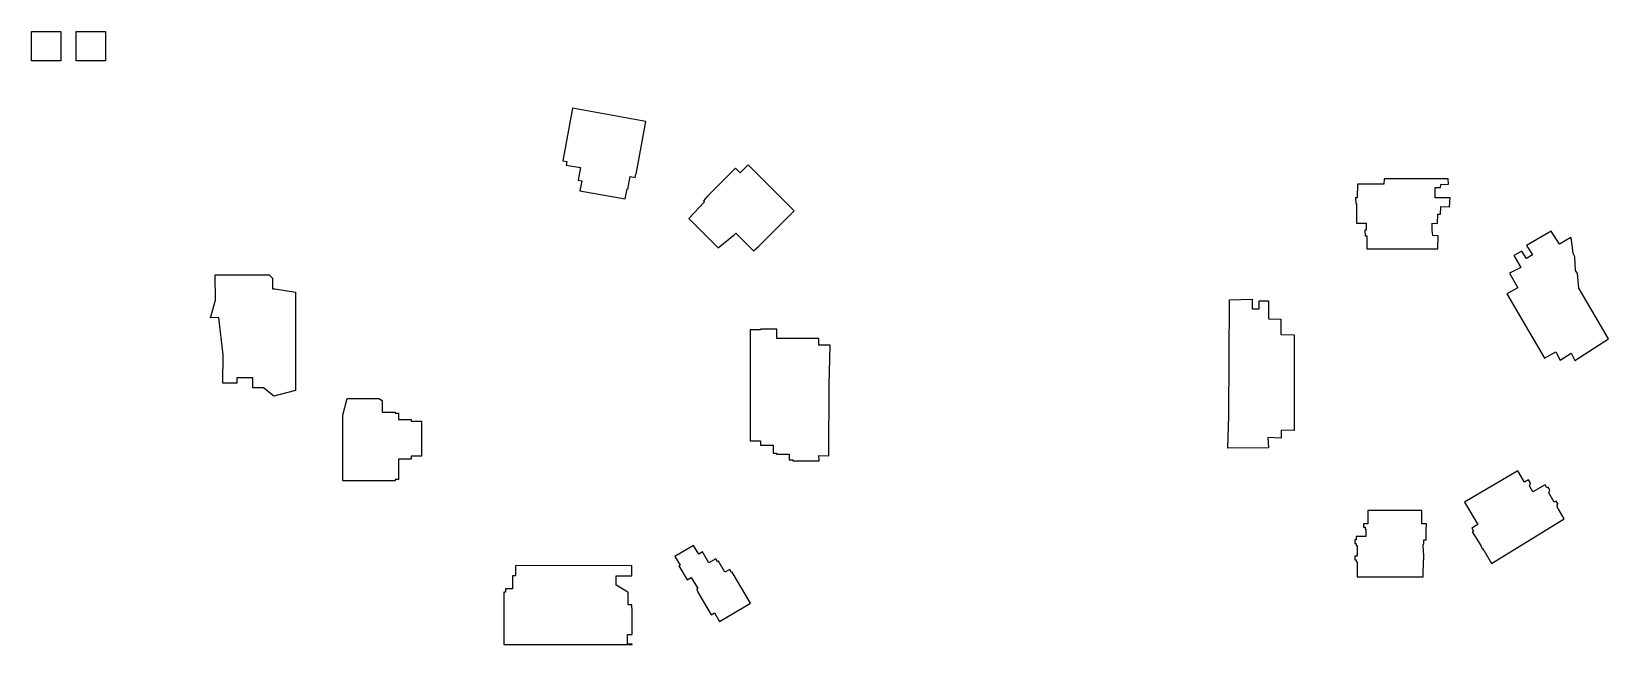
# Model space of a CAD drawing. Header units: inches. Extents: x 6 to 536168, y -111448 to 97000.
import ezdxf

# ---------------------------------------------------------------- set-up
doc = ezdxf.new("R2010")
doc.units = ezdxf.units.IN
doc.header["$MEASUREMENT"] = 0

msp = doc.modelspace()

# ---------------------------------------------------------------- linework, layer by layer
for p, q in [((15140, 87000), (15140, 97000)), ((15140, 97000), (25140, 97000)), ((25140, 97000), (25140, 87000)), ((25140, 87000), (15140, 87000))]:
    msp.add_line(p, q)
msp.add_lwpolyline([(10006, 87000), (6, 87000), (6, 97000), (10006, 97000)], close=True)
at = {"color": 4}
for points in [[(183908, 70934), (180679, 53023), (181983, 52787), (181770, 51607), (186655, 50726), (185884, 46445), (187062, 46232), (186449, 42837), (201858, 40059), (202470, 43454), (202778, 43398), (203549, 47679), (205257, 47371), (205461, 48503), (205615, 48475), (208853, 66436), (183908, 70934)], [(243639, 51706), (240904, 48960), (239322, 50542), (229799, 41020), (228455, 39454), (228778, 39130), (223485, 33393), (233476, 23401), (238869, 27909), (239434, 28474), (245468, 22440), (247332, 24012), (259332, 36012), (243639, 51706)], [(62472, 14244), (80775, 14285), (81975, 13102), (81975, 9517), (82775, 9517), (89775, 8320), (89775, -25029), (82410, -26994), (78892, -24124), (75275, -24124), (75275, -20790), (69825, -20793), (69825, -22612), (65075, -22547), (65125, -13000), (63725, -266), (60806, -380), (62524, 5620), (62472, 14244)], [(244379, -4444), (244400, -42146), (247816, -42180), (247822, -43696), (252179, -43687), (252152, -46417), (253327, -46407), (253317, -46761), (257647, -46756), (257647, -48633), (258829, -48620), (258803, -48948), (267753, -48949), (267714, -47217), (271129, -47257), (271151, -23267), (271578, -9640), (267703, -9640), (267700, -7396), (253375, -7397), (253375, -4185), (247825, -4185), (247825, -4450), (244379, -4444)], [(218751, -81521), (220500, -84495), (220131, -84712), (222938, -89500), (224324, -88684), (226504, -92391), (226070, -92646), (226653, -93637), (226535, -93706), (226519, -93678), (231036, -101356), (232229, -100654), (233964, -103609), (244469, -97433), (238223, -86817), (237980, -86965), (237378, -85959), (235752, -86915), (233577, -83169), (233261, -83350), (232669, -82316), (230315, -83740), (228152, -79977), (226835, -80745), (225083, -77764), (218751, -81521)], [(164555, -84698), (164555, -88148), (163555, -88148), (163555, -92498), (161099, -92498), (161099, -93698), (160599, -93648), (160599, -111448), (204237, -111448), (204237, -111298), (202683, -111323), (202683, -108023), (204237, -108048), (204237, -104578), (204237, -99148), (204100, -99148), (204100, -97964), (202862, -97964), (202862, -93648), (202767, -93648), (198770, -91322), (198770, -88148), (204125, -88148), (204125, -84617), (164555, -84698)]]:
    msp.add_lwpolyline(points, dxfattribs=at)
at = {"color": 4, "ltscale": 10}
for points in [[(459863, 46939), (459824, 45144), (450796, 45148), (450744, 40436), (450182, 40442), (450229, 38568), (450527, 38558), (450477, 31847), (453732, 31847), (453749, 29401), (453368, 29496), (453463, 27561), (454019, 27561), (454051, 23119), (478159, 23046), (478262, 27535), (476481, 27587), (476197, 29496), (476197, 31870), (478056, 31767), (478107, 34914), (479114, 34863), (479117, 37481), (482164, 37352), (482293, 40448), (477257, 40448), (477283, 44009), (479065, 44009), (479142, 45015), (481750, 45041), (481709, 46947), (459863, 46939)], [(516631, 29140), (508307, 24222), (510287, 21056), (508246, 19797), (506665, 22316), (504024, 20836), (506364, 16793), (502502, 14874), (505369, 9857), (501624, 7810), (514432, -14101), (518253, -11883), (519750, -14721), (523467, -12348), (524706, -14875), (536168, -7550), (526048, 9749), (525634, 14658), (524963, 15742), (524705, 20384), (524189, 21468), (523621, 26162), (523363, 26936), (519491, 24666), (516631, 29140)], [(407267, 5788), (415067, 5960), (415067, 2693), (417417, 2727), (417417, 5381), (420618, 5381), (420584, -709), (424807, -778), (424773, -6086), (429336, -6120), (429343, -38655), (424912, -38600), (424912, -41256), (420315, -41090), (420537, -44632), (406802, -44742), (407115, -33667), (407267, 5788)], [(487171, -63098), (491727, -70628), (489664, -71843), (490273, -72877), (489842, -73131), (492810, -77742), (493242, -78904), (493359, -78835), (493663, -79352), (493754, -79345), (496420, -83872), (521093, -68711), (518724, -64687), (518917, -64481), (518613, -63964), (519044, -63710), (518435, -62676), (517745, -63082), (515868, -59893), (516252, -58971), (515643, -57937), (515213, -58190), (514604, -57156), (510506, -59569), (509278, -57484), (509622, -56492), (509013, -55458), (507636, -56269), (505353, -52392), (487171, -63098)], [(454313, -65912), (454313, -70412), (452913, -70412), (452913, -71612), (453413, -71612), (453413, -72212), (453713, -72292), (453713, -74712), (450410, -74712), (450413, -75912), (449913, -75912), (449913, -77112), (450413, -77112), (450413, -77764), (450713, -77792), (450693, -81412), (449913, -81412), (449913, -82612), (450413, -82612), (450413, -83212), (450713, -83292), (450693, -88462), (473183, -88450), (473265, -82612), (473401, -82612), (473401, -81412), (473183, -77712), (473401, -77112), (473402, -75911), (474192, -75912), (474192, -71612), (474328, -71612), (474328, -70412), (472751, -70412), (472751, -65912), (454313, -65912)]]:
    msp.add_lwpolyline(points, dxfattribs=at)
at = {"color": 4, "elevation": 0}
msp.add_lwpolyline([(107299, -27771), (118125, -27778), (119275, -28465), (119275, -32484), (123625, -32484), (123625, -32791), (124775, -32791), (124775, -34911), (129125, -34911), (129125, -35526), (132575, -35526), (132575, -47399), (129125, -47399), (129125, -48398), (124775, -48398), (124775, -55298), (123625, -55298), (123625, -55798), (105825, -55798), (105849, -33457), (107299, -27771)], dxfattribs=at)

doc.saveas('drawing.dxf')
